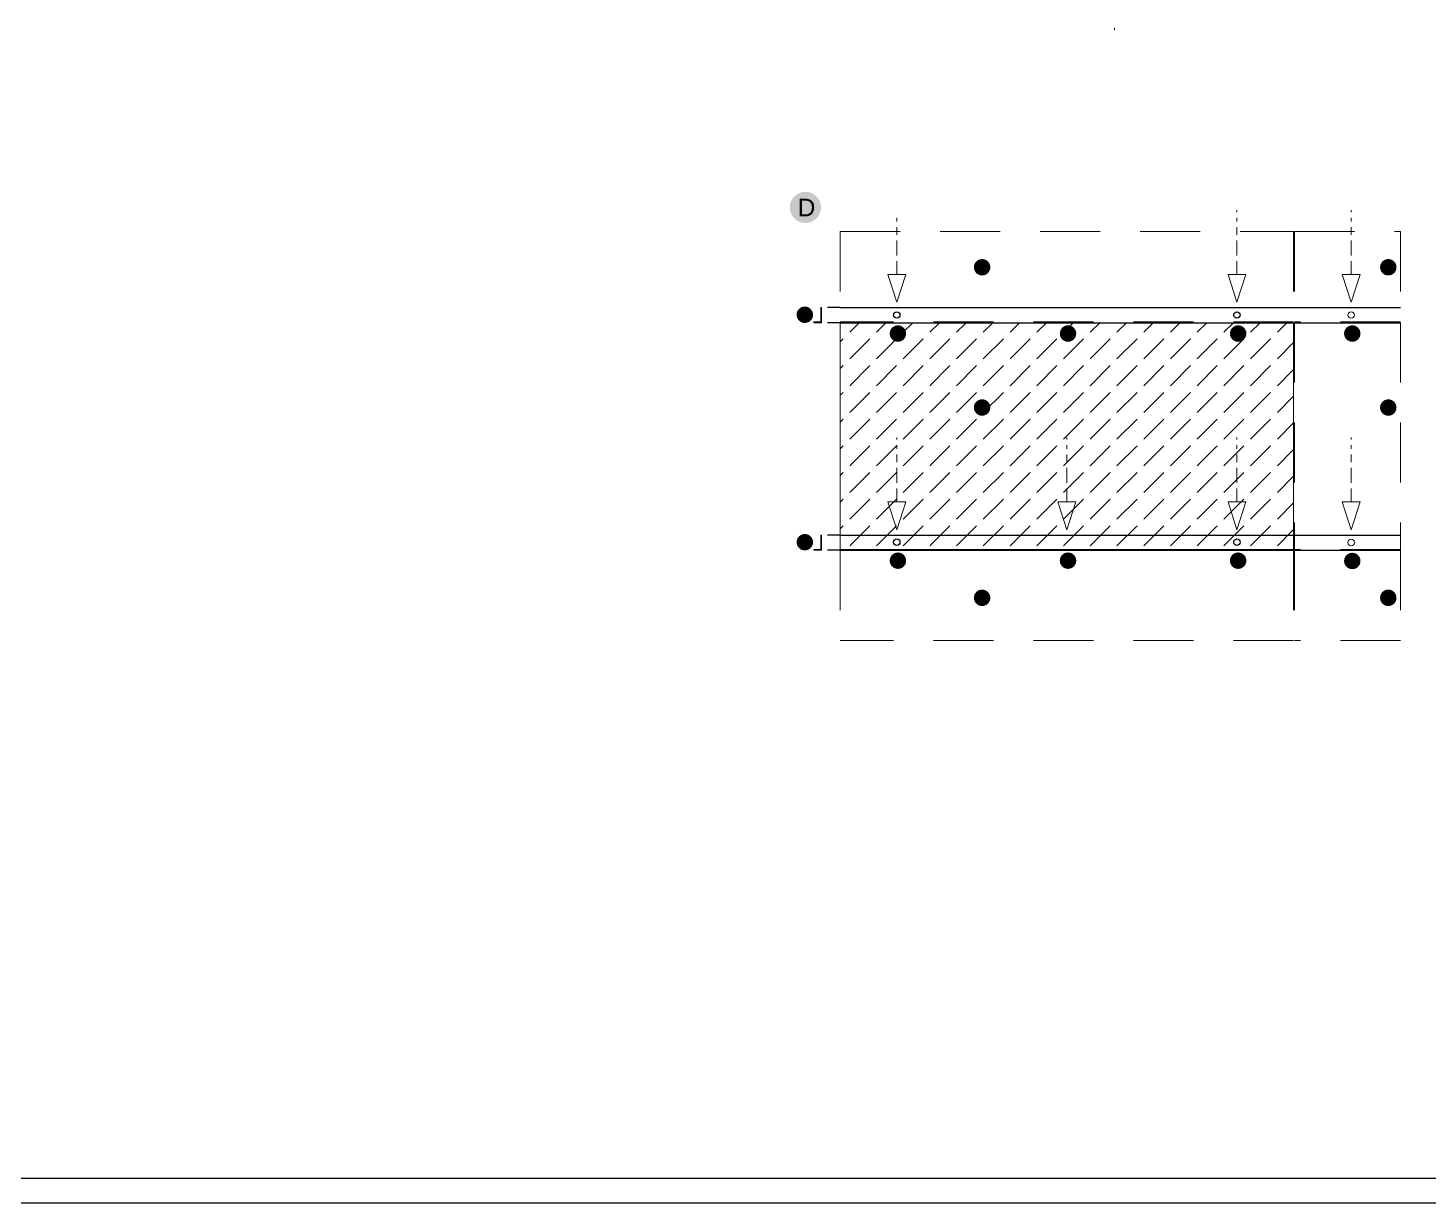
# Model space of a CAD drawing. Header units: millimetres. Extents: x -7260 to 55402, y 95 to 28230.
# Drawn here: x 26345 to 41160, y 95 to 12535 of the extents above; entities that cross this region are included whole.
import ezdxf

# ---------------------------------------------------------------- set-up
doc = ezdxf.new("R2010")
doc.units = ezdxf.units.MM
doc.linetypes.add('Przerywana d_uga', pattern=[1058.333302, 634.99999, -423.333311])
for name, color, linetype, lineweight in [('2D - Ogolne1', 7, 'Continuous', 13), ('2D - Ogolne2', 251, 'Continuous', 15), ('2D - Ogolne20', 161, 'Continuous', 0), ('2D - Ogolne82', 9, 'Continuous', 20), ('2D Drafting - General5', 161, 'Continuous', 25), ('Annotation - Label5', 161, 'Continuous', 25), ('Opisy - Tekst121', 255, 'Continuous', 0)]:
    doc.layers.add(name, color=color, linetype=linetype, lineweight=lineweight)
doc.styles.add('GENERATED_STYLE_5', font='arial.ttf')

msp = doc.modelspace()

# ---------------------------------------------------------------- hatches: boundary and pattern name
at = {"layer": '2D - Ogolne1', "linetype": 'Continuous'}
for points in [[(34406.89, 10635.16, 1), (34737.33, 10635.16, 1)], [(36354.53, 10001.73, 1), (36528.64, 10001.73, 1)], [(34478.37, 9498.99, 1), (34652.47, 9498.99, 1)], [(35463.81, 9300.01, 1), (35637.91, 9300.01, 1)], [(37263.81, 9300.01, 1), (37437.91, 9300.01, 1)], [(39063.81, 9300.01, 1), (39237.91, 9300.01, 1)], [(36354.53, 8516.67, 1), (36528.64, 8516.67, 1)], [(34478.37, 7090.99, 1), (34652.47, 7090.99, 1)], [(35463.81, 6895.31, 1), (35637.91, 6895.31, 1)], [(37263.81, 6895.31, 1), (37437.91, 6895.31, 1)], [(39063.81, 6895.31, 1), (39237.91, 6895.31, 1)], [(36354.53, 6502.12, 1), (36528.64, 6502.12, 1)]]:
    msp.add_hatch(color=256, dxfattribs=at).paths.add_polyline_path(points, flags=0)
at = {"layer": '2D - Ogolne1', "linetype": 'Continuous', "lineweight": 20}
for points in [[(40652.89, 10001.73, 1), (40826.99, 10001.73, 1)], [(40271.81, 9300.01, 1), (40445.91, 9300.01, 1)], [(40652.89, 8516.67, 1), (40826.99, 8516.67, 1)], [(40271.81, 6892.01, 1), (40445.91, 6892.01, 1)], [(40652.89, 6502.12, 1), (40826.99, 6502.12, 1)]]:
    msp.add_hatch(color=252, dxfattribs=at).paths.add_polyline_path(points, flags=0)
at = {"layer": '2D - Ogolne2', "linetype": 'Continuous'}
h = msp.add_hatch(dxfattribs=at)
h.set_pattern_fill('BETON', color=256, scale=4, style=0, pattern_type=2)
h.set_pattern_definition([(45, (410655.25, -306904.5), (-282.8427, 282.8427), [300, -100]), (45, (410655.25, -306621.67), (-282.8427, 282.8427), [300, -100])])
h.paths.add_polyline_path([(34938.54, 9415.13), (39738.54, 9415.13), (39738.54, 7015.13), (34938.54, 7015.13)])

# ---------------------------------------------------------------- linework, layer by layer
for p, q in [((40346.54, 10606.74), (40346.54, 10586.74)), ((40346.54, 10526.74), (40346.54, 10486.74)), ((40346.54, 10426.74), (40346.54, 10346.74)), ((40346.54, 10286.74), (40346.54, 10126.74)), ((40346.54, 9630.73), (40252.13, 9926.38)), ((40252.13, 9926.38), (40440.95, 9926.38)), ((40346.54, 10066.74), (40346.54, 9926.38)), ((40346.54, 9630.73), (40440.95, 9926.38)), ((34734.21, 9423.13), (34734.21, 9575.13)), ((34742.21, 9575.13), (34734.21, 9575.13)), ((34742.21, 9575.13), (34742.21, 9415.13)), ((34662.21, 9415.13), (34662.21, 9423.13)), ((34662.21, 9423.13), (34734.21, 9423.13)), ((34742.21, 9415.13), (34662.21, 9415.13)), ((40346.54, 8198.74), (40346.54, 8178.74)), ((40346.54, 8118.74), (40346.54, 8078.74)), ((40346.54, 8018.74), (40346.54, 7938.74)), ((40346.54, 7878.74), (40346.54, 7718.74)), ((40346.54, 7658.74), (40346.54, 7518.38)), ((40346.54, 7222.73), (40252.13, 7518.38)), ((40252.13, 7518.38), (40440.95, 7518.38)), ((40346.54, 7222.73), (40440.95, 7518.38)), ((34734.21, 7015.13), (34734.21, 7167.13)), ((34742.21, 7167.13), (34734.21, 7167.13)), ((34742.21, 7167.13), (34742.21, 7007.13)), ((34662.21, 7007.13), (34662.21, 7015.13)), ((34662.21, 7015.13), (34734.21, 7015.13)), ((34742.21, 7007.13), (34662.21, 7007.13))]:
    msp.add_line(p, q, dxfattribs=at)
at = {"layer": '2D - Ogolne2', "linetype": 'Continuous', "flags": 128}
msp.add_lwpolyline([(34938.54, 9415.13), (39738.54, 9415.13), (39738.54, 7015.13), (34938.54, 7015.13)], close=True, dxfattribs=at)
at = {"layer": '2D - Ogolne2', "linetype": 'Continuous'}
for centre in [(40346.54, 9496.36), (40346.54, 7088.36)]:
    msp.add_circle(centre, 34.15, dxfattribs=at)
at = {"layer": '2D - Ogolne20', "linetype": 'Continuous'}
for p, q in [((37844.31, 12535.01), (37844.31, 12515.01)), ((35538.54, 10526.74), (35538.54, 10486.74)), ((39138.54, 10606.74), (39138.54, 10586.74)), ((39138.54, 10526.74), (39138.54, 10486.74)), ((35538.54, 10426.74), (35538.54, 10346.74)), ((39138.54, 10426.74), (39138.54, 10346.74)), ((35538.54, 10286.74), (35538.54, 10126.74)), ((39138.54, 10286.74), (39138.54, 10126.74)), ((35538.54, 9630.73), (35444.13, 9926.38)), ((35632.95, 9926.38), (35444.13, 9926.38)), ((35538.54, 10066.74), (35538.54, 9926.38)), ((35538.54, 9630.73), (35632.95, 9926.38)), ((39138.54, 9630.73), (39044.13, 9926.38)), ((39044.13, 9926.38), (39232.95, 9926.38)), ((39138.54, 10066.74), (39138.54, 9926.38)), ((39138.54, 9630.73), (39232.95, 9926.38)), ((35538.54, 8198.74), (35538.54, 8178.74)), ((37338.54, 8198.74), (37338.54, 8178.74)), ((39138.54, 8198.74), (39138.54, 8178.74)), ((35538.54, 8118.74), (35538.54, 8078.74)), ((35538.54, 8018.74), (35538.54, 7938.74)), ((37338.54, 8118.74), (37338.54, 8078.74)), ((37338.54, 8018.74), (37338.54, 7938.74)), ((39138.54, 8118.74), (39138.54, 8078.74)), ((39138.54, 8018.74), (39138.54, 7938.74)), ((35538.54, 7878.74), (35538.54, 7718.74)), ((37338.54, 7878.74), (37338.54, 7718.74)), ((39138.54, 7878.74), (39138.54, 7718.74)), ((35538.54, 7658.74), (35538.54, 7518.38)), ((37338.54, 7658.74), (37338.54, 7518.38)), ((39138.54, 7658.74), (39138.54, 7518.38)), ((35538.54, 7222.73), (35444.13, 7518.38)), ((35632.95, 7518.38), (35444.13, 7518.38)), ((35538.54, 7222.73), (35632.95, 7518.38)), ((37338.54, 7222.73), (37244.13, 7518.38)), ((37432.95, 7518.38), (37244.13, 7518.38)), ((37338.54, 7222.73), (37432.95, 7518.38)), ((39138.54, 7222.73), (39044.13, 7518.38)), ((39044.13, 7518.38), (39232.95, 7518.38)), ((39138.54, 7222.73), (39232.95, 7518.38))]:
    msp.add_line(p, q, dxfattribs=at)
at = {"layer": '2D - Ogolne82', "linetype": 'Przerywana d_uga'}
for p, q in [((34938.54, 10379.43), (39738.54, 10379.43)), ((34938.54, 10379.43), (34938.54, 9423.13)), ((39738.54, 10379.43), (39738.54, 9423.13)), ((39746.54, 10379.43), (39746.54, 9423.13)), ((39746.54, 10379.43), (40869.52, 10379.43)), ((40869.52, 10379.43), (40869.52, 9423.13)), ((39738.54, 9423.13), (34938.54, 9423.13)), ((34938.54, 9415.13), (39738.54, 9415.13)), ((34938.54, 9415.13), (34938.54, 7015.13)), ((39738.54, 9415.13), (39738.54, 7015.13)), ((40869.52, 9423.13), (39746.54, 9423.13)), ((39746.54, 9415.13), (39746.54, 7015.13)), ((39746.54, 9415.13), (40869.52, 9415.13)), ((40869.52, 9415.13), (40869.52, 7015.13)), ((39738.54, 7015.13), (34938.54, 7015.13)), ((34938.54, 7007.13), (39738.54, 7007.13)), ((34938.54, 7007.13), (34938.54, 6050.82)), ((39738.54, 7007.13), (39738.54, 6050.82)), ((40869.52, 7015.13), (39746.54, 7015.13)), ((39746.54, 7007.13), (39746.54, 6050.82)), ((39746.54, 7007.13), (40869.52, 7007.13)), ((40869.52, 7007.13), (40869.52, 6050.82)), ((39738.54, 6050.82), (34938.54, 6050.82)), ((40869.52, 6050.82), (39746.54, 6050.82))]:
    msp.add_line(p, q, dxfattribs=at)
at = {"layer": '2D Drafting - General5', "linetype": 'Continuous'}
for p, q in [((55142.23, 354.54), (326.63, 354.54)), ((55401.88, 94.9), (66.99, 94.9))]:
    msp.add_line(p, q, dxfattribs=at)
at = {"layer": 'Annotation - Label5', "linetype": 'Continuous'}
for p, q in [((34938.54, 9575.13), (34806.17, 9575.13)), ((34938.54, 9575.13), (40869.52, 9575.13)), ((34938.54, 9415.13), (34806.17, 9415.13)), ((34938.54, 9415.13), (40869.52, 9415.13)), ((34938.54, 7167.13), (34806.17, 7167.13)), ((34938.54, 7167.13), (40869.52, 7167.13)), ((34938.54, 7007.13), (34806.17, 7007.13)), ((34938.54, 7007.13), (40869.52, 7007.13))]:
    msp.add_line(p, q, dxfattribs=at)
for centre in [(35538.54, 9496.36), (39138.54, 9496.36), (35538.54, 7091.65), (39138.54, 7091.65)]:
    msp.add_circle(centre, 34.15, dxfattribs=at)

# ---------------------------------------------------------------- texts
at = {"layer": 'Opisy - Tekst121', "linetype": 'Continuous', "attachment_point": 1, "style": 'GENERATED_STYLE_5'}
for s, insert, char_height in [('{D}', (34488.78, 10727.54), 186.728), ('{5}', (36390.02, 10063.88), 116.022), ('{5}', (40688.38, 10063.88), 116.022), ('{1}', (34513.86, 9561.14), 116.022), ('{2}', (35499.3, 9362.16), 116.022), ('{2}', (37299.3, 9362.16), 116.022), ('{2}', (39099.3, 9362.16), 116.022), ('{2}', (40307.3, 9362.16), 116.022), ('{5}', (36390.02, 8578.82), 116.022), ('{5}', (40688.38, 8578.82), 116.022), ('{1}', (34513.86, 7153.14), 116.022), ('{2}', (35499.3, 6957.46), 116.022), ('{2}', (37299.3, 6957.46), 116.022), ('{2}', (39099.3, 6957.46), 116.022), ('{2}', (40307.3, 6954.16), 116.022), ('{5}', (36390.02, 6564.28), 116.022), ('{5}', (40688.38, 6564.28), 116.022)]:
    msp.add_mtext(s, dxfattribs=dict(at, insert=insert, char_height=char_height))

doc.saveas('drawing.dxf')
